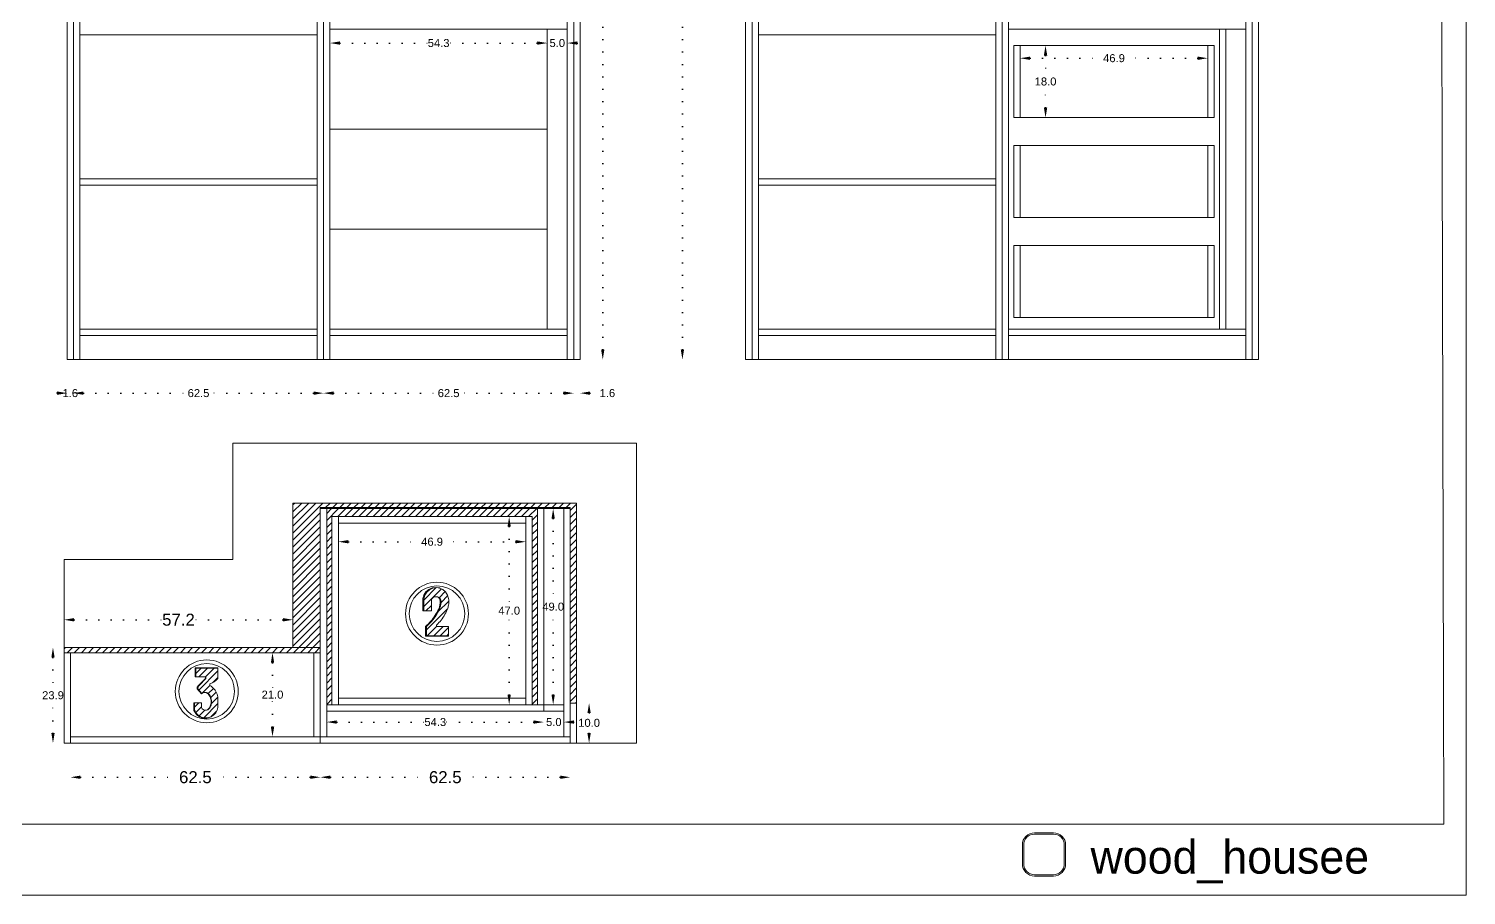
# Model space of a CAD drawing. Header units: centimetres. Extents: x 57 to 5031, y 102 to 2747.
# Drawn here: x 2982.2 to 3341.5, y 283.1 to 499.7 of the extents above; entities that cross this region are included whole.
import ezdxf

# ---------------------------------------------------------------- set-up
doc = ezdxf.new("R2010")
doc.units = ezdxf.units.CM
doc.header["$MEASUREMENT"] = 0
doc.linetypes.add('ACAD_ISO07W100', pattern=[3, 0, -3])
doc.styles.get("Standard").update_dxf_attribs({"font": 'arial.ttf'})
doc.dimstyles.new('Copy of Standard', dxfattribs={"dimtxt": 2, "dimasz": 2.5, "dimexe": 0.18, "dimexo": 0.0625, "dimgap": 0.09, "dimtad": 0, "dimtih": 1, "dimtoh": 1, "dimdec": 1, "dimzin": 0, "dimdsep": 46, "dimtxsty": 'Standard', "dimcen": 0.09, "dimse1": 1, "dimse2": 1, "dimadec": 0, "dimazin": 0, "dimtfac": 1, "dimtdec": 1, "dimtofl": 0, "dimtmove": 0, "dimatfit": 3, "dimfxl": 1, "dimtolj": 1, "dimtzin": 0, "dimarcsym": 0})
doc.dimstyles.get("Standard").update_dxf_attribs({"dimtxt": 3, "dimasz": 2.5, "dimexe": 0.18, "dimexo": 0.0625, "dimgap": 0.09, "dimtad": 0, "dimtih": 1, "dimtoh": 1, "dimdec": 1, "dimzin": 0, "dimdsep": 46, "dimtxsty": 'Standard', "dimcen": 0.09, "dimse1": 1, "dimse2": 1, "dimadec": 0, "dimazin": 0, "dimtfac": 1, "dimtdec": 1, "dimtofl": 0, "dimtmove": 0, "dimatfit": 3, "dimfxl": 1, "dimtolj": 1, "dimtzin": 0, "dimarcsym": 0})

# ---------------------------------------------------------------- blocks, each defined once
blk = doc.blocks.new('*D118')
at = {"color": 0, "linetype": 'ACAD_ISO07W100', "lineweight": -2, "transparency": 16777216}
for p, q in [((3145.58, 653.48), (3145.58, 537.59)), ((3145.58, 419.48), (3145.58, 535.36))]:
    blk.add_line(p, q, dxfattribs=at)
at = {"color": 0, "transparency": 16777216}
for points in [[(3145.17, 653.48), (3146, 653.48), (3145.58, 655.98)], [(3145.17, 419.48), (3146, 419.48), (3145.58, 416.98)]]:
    blk.add_solid(points, dxfattribs=at)
at = {"layer": 'Defpoints', "color": 0, "transparency": 16777216}
for p in [(3120.01, 655.98), (3145.58, 655.98), (3120.01, 416.98)]:
    blk.add_point(p, dxfattribs=at)
at = {"color": 0, "lineweight": 20, "transparency": 16777216, "insert": (3145.58, 536.48), "char_height": 2, "attachment_point": 5}
blk.add_mtext('\\A1;239.0', dxfattribs=at)
blk = doc.blocks.new('*D119')
at = {"color": 0, "linetype": 'ACAD_ISO07W100', "lineweight": -2, "transparency": 16777216}
for p, q in [((2989.31, 408.6), (2986.81, 408.6)), ((2995.91, 408.6), (2998.41, 408.6))]:
    blk.add_line(p, q, dxfattribs=at)
at = {"color": 0, "transparency": 16777216}
for points in [[(2989.31, 409.02), (2989.31, 408.18), (2991.81, 408.6)], [(2995.91, 409.02), (2995.91, 408.18), (2993.41, 408.6)]]:
    blk.add_solid(points, dxfattribs=at)
at = {"layer": 'Defpoints', "color": 0, "transparency": 16777216}
for p in [(2991.81, 416.98), (2993.41, 416.98), (2993.41, 408.6)]:
    blk.add_point(p, dxfattribs=at)
at = {"color": 0, "lineweight": 20, "transparency": 16777216, "insert": (2992.61, 408.6), "char_height": 2, "attachment_point": 5}
blk.add_mtext('\\A1;1.6', dxfattribs=at)
blk = doc.blocks.new('*D120')
at = {"color": 0, "linetype": 'ACAD_ISO07W100', "lineweight": -2, "transparency": 16777216}
for p, q in [((2995.91, 408.6), (3021.96, 408.6)), ((3053.41, 408.6), (3027.36, 408.6))]:
    blk.add_line(p, q, dxfattribs=at)
at = {"color": 0, "transparency": 16777216}
for points in [[(2995.91, 409.02), (2995.91, 408.18), (2993.41, 408.6)], [(3053.41, 409.02), (3053.41, 408.18), (3055.91, 408.6)]]:
    blk.add_solid(points, dxfattribs=at)
at = {"layer": 'Defpoints', "color": 0, "transparency": 16777216}
for p in [(2993.41, 416.98), (3055.91, 416.98), (3055.91, 408.6)]:
    blk.add_point(p, dxfattribs=at)
at = {"color": 0, "lineweight": 20, "transparency": 16777216, "insert": (3024.66, 408.6), "char_height": 2, "attachment_point": 5}
blk.add_mtext('\\A1;62.5', dxfattribs=at)
blk = doc.blocks.new('*D121')
at = {"color": 0, "linetype": 'ACAD_ISO07W100', "lineweight": -2, "transparency": 16777216}
for p, q in [((3058.41, 408.6), (3084.46, 408.6)), ((3115.91, 408.6), (3089.86, 408.6))]:
    blk.add_line(p, q, dxfattribs=at)
at = {"color": 0, "transparency": 16777216}
for points in [[(3058.41, 409.02), (3058.41, 408.18), (3055.91, 408.6)], [(3115.91, 409.02), (3115.91, 408.18), (3118.41, 408.6)]]:
    blk.add_solid(points, dxfattribs=at)
at = {"layer": 'Defpoints', "color": 0, "transparency": 16777216}
for p in [(3055.91, 416.98), (3118.41, 416.98), (3118.41, 408.6)]:
    blk.add_point(p, dxfattribs=at)
at = {"color": 0, "lineweight": 20, "transparency": 16777216, "insert": (3087.16, 408.6), "char_height": 2, "attachment_point": 5}
blk.add_mtext('\\A1;62.5', dxfattribs=at)
blk = doc.blocks.new('*D122')
at = {"color": 0, "linetype": 'ACAD_ISO07W100', "lineweight": -2, "transparency": 16777216}
for p, q in [((3115.91, 408.6), (3113.41, 408.6)), ((3122.51, 408.6), (3125.01, 408.6))]:
    blk.add_line(p, q, dxfattribs=at)
at = {"color": 0, "transparency": 16777216}
for points in [[(3115.91, 409.02), (3115.91, 408.18), (3118.41, 408.6)], [(3122.51, 409.02), (3122.51, 408.18), (3120.01, 408.6)]]:
    blk.add_solid(points, dxfattribs=at)
at = {"layer": 'Defpoints', "color": 0, "transparency": 16777216}
for p in [(3118.41, 416.98), (3120.01, 416.98), (3120.01, 408.6)]:
    blk.add_point(p, dxfattribs=at)
at = {"color": 0, "lineweight": 20, "transparency": 16777216, "insert": (3126.83, 408.6), "char_height": 2, "attachment_point": 5}
blk.add_mtext('\\A1;1.6', dxfattribs=at)
blk = doc.blocks.new('*D123')
at = {"color": 0, "linetype": 'ACAD_ISO07W100', "lineweight": -2, "transparency": 16777216}
for p, q in [((3060.01, 496.1), (3081.98, 496.1)), ((3109.31, 496.1), (3087.35, 496.1))]:
    blk.add_line(p, q, dxfattribs=at)
at = {"color": 0, "transparency": 16777216}
for points in [[(3060.01, 496.52), (3060.01, 495.68), (3057.51, 496.1)], [(3109.31, 496.52), (3109.31, 495.68), (3111.81, 496.1)]]:
    blk.add_solid(points, dxfattribs=at)
at = {"layer": 'Defpoints', "color": 0, "transparency": 16777216}
for p in [(3111.81, 499.58), (3111.81, 496.1), (3057.51, 416.98)]:
    blk.add_point(p, dxfattribs=at)
at = {"color": 0, "lineweight": 20, "transparency": 16777216, "insert": (3084.66, 496.1), "char_height": 2, "attachment_point": 5}
blk.add_mtext('\\A1;54.3', dxfattribs=at)
blk = doc.blocks.new('*D124')
at = {"color": 0, "linetype": 'ACAD_ISO07W100', "lineweight": -2, "transparency": 16777216}
for p, q in [((3109.31, 496.1), (3106.81, 496.1)), ((3119.31, 496.1), (3121.81, 496.1))]:
    blk.add_line(p, q, dxfattribs=at)
at = {"color": 0, "transparency": 16777216}
for points in [[(3109.31, 496.52), (3109.31, 495.68), (3111.81, 496.1)], [(3119.31, 496.52), (3119.31, 495.68), (3116.81, 496.1)]]:
    blk.add_solid(points, dxfattribs=at)
at = {"layer": 'Defpoints', "color": 0, "transparency": 16777216}
for p in [(3111.81, 499.58), (3116.81, 496.1), (3116.81, 416.98)]:
    blk.add_point(p, dxfattribs=at)
at = {"color": 0, "lineweight": 20, "transparency": 16777216, "insert": (3114.31, 496.1), "char_height": 2, "attachment_point": 5}
blk.add_mtext('\\A1;5.0', dxfattribs=at)
blk = doc.blocks.new('*D130')
at = {"color": 0, "linetype": 'ACAD_ISO07W100', "lineweight": -2, "transparency": 16777216}
for p, q in [((3125.68, 647.48), (3125.68, 534.59)), ((3125.68, 419.48), (3125.68, 532.36))]:
    blk.add_line(p, q, dxfattribs=at)
at = {"color": 0, "transparency": 16777216}
for points in [[(3125.26, 647.48), (3126.09, 647.48), (3125.68, 649.98)], [(3125.26, 419.48), (3126.09, 419.48), (3125.68, 416.98)]]:
    blk.add_solid(points, dxfattribs=at)
at = {"layer": 'Defpoints', "color": 0, "transparency": 16777216}
for p in [(3118.41, 649.98), (3118.41, 416.98), (3125.68, 416.98)]:
    blk.add_point(p, dxfattribs=at)
at = {"color": 0, "lineweight": 20, "transparency": 16777216, "insert": (3125.68, 533.48), "char_height": 2, "attachment_point": 5}
blk.add_mtext('\\A1;233.0', dxfattribs=at)
blk = doc.blocks.new('*D146')
at = {"color": 0, "linetype": 'ACAD_ISO07W100', "lineweight": -2, "transparency": 16777216}
for p, q in [((3232.48, 492.31), (3250.7, 492.31)), ((3274.38, 492.31), (3256.16, 492.31))]:
    blk.add_line(p, q, dxfattribs=at)
at = {"color": 0, "transparency": 16777216}
for points in [[(3232.48, 492.72), (3232.48, 491.89), (3229.98, 492.31)], [(3274.38, 492.72), (3274.38, 491.89), (3276.88, 492.31)]]:
    blk.add_solid(points, dxfattribs=at)
at = {"layer": 'Defpoints', "color": 0, "transparency": 16777216}
for p in [(3229.98, 495.48), (3229.98, 492.31), (3276.88, 495.48)]:
    blk.add_point(p, dxfattribs=at)
at = {"color": 0, "lineweight": 20, "transparency": 16777216, "insert": (3253.43, 492.31), "char_height": 2, "attachment_point": 5}
blk.add_mtext('\\A1;46.9', dxfattribs=at)
blk = doc.blocks.new('*D147')
at = {"color": 0, "linetype": 'ACAD_ISO07W100', "lineweight": -2, "transparency": 16777216}
for p, q in [((3236.33, 492.98), (3236.33, 487.59)), ((3236.33, 479.98), (3236.33, 485.37))]:
    blk.add_line(p, q, dxfattribs=at)
at = {"color": 0, "transparency": 16777216}
for points in [[(3235.91, 492.98), (3236.75, 492.98), (3236.33, 495.48)], [(3235.91, 479.98), (3236.75, 479.98), (3236.33, 477.48)]]:
    blk.add_solid(points, dxfattribs=at)
at = {"layer": 'Defpoints', "color": 0, "transparency": 16777216}
for p in [(3229.98, 495.48), (3236.33, 495.48), (3229.98, 477.48)]:
    blk.add_point(p, dxfattribs=at)
at = {"color": 0, "lineweight": 20, "transparency": 16777216, "insert": (3236.33, 486.48), "char_height": 2, "attachment_point": 5}
blk.add_mtext('\\A1;18.0', dxfattribs=at)
blk = doc.blocks.new('*D150')
at = {"color": 0, "linetype": 'ACAD_ISO07W100', "lineweight": -2, "transparency": 16777216}
for p, q in [((3057.6, 312.6), (3082.32, 312.6)), ((3115.05, 312.6), (3090.33, 312.6))]:
    blk.add_line(p, q, dxfattribs=at)
at = {"color": 0, "transparency": 16777216}
for points in [[(3057.6, 313.02), (3057.6, 312.19), (3055.1, 312.6)], [(3115.05, 313.02), (3115.05, 312.19), (3117.55, 312.6)]]:
    blk.add_solid(points, dxfattribs=at)
at = {"layer": 'Defpoints', "color": 0, "transparency": 16777216}
for p in [(3055.1, 321.13), (3117.55, 321.13), (3055.1, 312.6)]:
    blk.add_point(p, dxfattribs=at)
at = {"color": 0, "lineweight": 20, "transparency": 16777216, "insert": (3086.32, 312.6), "char_height": 3, "attachment_point": 5}
blk.add_mtext('\\A1;62.5', dxfattribs=at)
blk = doc.blocks.new('*D151')
at = {"color": 0, "linetype": 'ACAD_ISO07W100', "lineweight": -2, "transparency": 16777216}
for p, q in [((2995.15, 312.6), (3019.87, 312.6)), ((3052.6, 312.6), (3027.88, 312.6))]:
    blk.add_line(p, q, dxfattribs=at)
at = {"color": 0, "transparency": 16777216}
for points in [[(2995.15, 313.02), (2995.15, 312.19), (2992.65, 312.6)], [(3052.6, 313.02), (3052.6, 312.19), (3055.1, 312.6)]]:
    blk.add_solid(points, dxfattribs=at)
at = {"layer": 'Defpoints', "color": 0, "transparency": 16777216}
for p in [(2992.65, 321.13), (3055.1, 321.13), (2992.65, 312.6)]:
    blk.add_point(p, dxfattribs=at)
at = {"color": 0, "lineweight": 20, "transparency": 16777216, "insert": (3023.87, 312.6), "char_height": 3, "attachment_point": 5}
blk.add_mtext('\\A1;62.5', dxfattribs=at)
blk = doc.blocks.new('*D152')
at = {"color": 0, "linetype": 'ACAD_ISO07W100', "lineweight": -2, "transparency": 16777216}
for p, q in [((2993.55, 351.96), (3015.68, 351.96)), ((3045.75, 351.96), (3023.62, 351.96))]:
    blk.add_line(p, q, dxfattribs=at)
at = {"color": 0, "transparency": 16777216}
for points in [[(2993.55, 352.38), (2993.55, 351.54), (2991.05, 351.96)], [(3045.75, 352.38), (3045.75, 351.54), (3048.25, 351.96)]]:
    blk.add_solid(points, dxfattribs=at)
at = {"layer": 'Defpoints', "color": 0, "transparency": 16777216}
for p in [(2991.05, 351.96), (2991.05, 345.03), (3048.25, 345.03)]:
    blk.add_point(p, dxfattribs=at)
at = {"color": 0, "lineweight": 20, "transparency": 16777216, "insert": (3019.65, 351.96), "char_height": 3, "attachment_point": 5}
blk.add_mtext('\\A1;57.2', dxfattribs=at)
blk = doc.blocks.new('*D153')
at = {"color": 0, "linetype": 'ACAD_ISO07W100', "lineweight": -2, "transparency": 16777216}
for p, q in [((2988.29, 342.53), (2988.29, 334.19)), ((2988.29, 323.63), (2988.29, 331.96))]:
    blk.add_line(p, q, dxfattribs=at)
at = {"color": 0, "transparency": 16777216}
for points in [[(2987.88, 342.53), (2988.71, 342.53), (2988.29, 345.03)], [(2987.88, 323.63), (2988.71, 323.63), (2988.29, 321.13)]]:
    blk.add_solid(points, dxfattribs=at)
at = {"layer": 'Defpoints', "color": 0, "transparency": 16777216}
for p in [(2988.29, 345.03), (2991.05, 345.03), (2991.05, 321.13)]:
    blk.add_point(p, dxfattribs=at)
at = {"color": 0, "lineweight": 20, "transparency": 16777216, "insert": (2988.29, 333.08), "char_height": 2, "attachment_point": 5}
blk.add_mtext('\\A1;23.9', dxfattribs=at)
blk = doc.blocks.new('*D154')
at = {"color": 0, "linetype": 'ACAD_ISO07W100', "lineweight": -2, "transparency": 16777216}
for p, q in [((3122.26, 328.63), (3122.26, 327.3)), ((3122.26, 323.63), (3122.26, 325.08))]:
    blk.add_line(p, q, dxfattribs=at)
at = {"color": 0, "transparency": 16777216}
for points in [[(3121.84, 328.63), (3122.68, 328.63), (3122.26, 331.13)], [(3121.84, 323.63), (3122.68, 323.63), (3122.26, 321.13)]]:
    blk.add_solid(points, dxfattribs=at)
at = {"layer": 'Defpoints', "color": 0, "transparency": 16777216}
for p in [(3119.15, 331.13), (3122.26, 321.13), (3134.15, 321.13)]:
    blk.add_point(p, dxfattribs=at)
at = {"color": 0, "lineweight": 20, "transparency": 16777216, "insert": (3122.26, 326.19), "char_height": 2, "attachment_point": 5}
blk.add_mtext('\\A1;10.0', dxfattribs=at)
blk = doc.blocks.new('*D149')
at = {"color": 0, "linetype": 'ACAD_ISO07W100', "lineweight": -2, "transparency": 16777216}
for p, q in [((3043.15, 341.23), (3043.15, 334.34)), ((3043.15, 325.23), (3043.15, 332.11))]:
    blk.add_line(p, q, dxfattribs=at)
at = {"color": 0, "transparency": 16777216}
for points in [[(3042.74, 341.23), (3043.57, 341.23), (3043.15, 343.73)], [(3042.74, 325.23), (3043.57, 325.23), (3043.15, 322.73)]]:
    blk.add_solid(points, dxfattribs=at)
at = {"layer": 'Defpoints', "color": 0, "transparency": 16777216}
for p in [(3055.1, 343.73), (3043.15, 322.73), (3055.1, 322.73)]:
    blk.add_point(p, dxfattribs=at)
at = {"color": 0, "lineweight": 20, "transparency": 16777216, "insert": (3043.15, 333.23), "char_height": 2, "attachment_point": 5}
blk.add_mtext('\\A1;21.0', dxfattribs=at)
blk = doc.blocks.new('*D162')
at = {"color": 0, "linetype": 'ACAD_ISO07W100', "lineweight": -2, "transparency": 16777216}
for p, q in [((3102.29, 375.23), (3102.29, 355.34)), ((3102.29, 333.23), (3102.29, 353.11))]:
    blk.add_line(p, q, dxfattribs=at)
at = {"color": 0, "transparency": 16777216}
for points in [[(3101.87, 375.23), (3102.71, 375.23), (3102.29, 377.73)], [(3101.87, 333.23), (3102.71, 333.23), (3102.29, 330.73)]]:
    blk.add_solid(points, dxfattribs=at)
at = {"layer": 'Defpoints', "color": 0, "transparency": 16777216}
for p in [(3102.29, 377.73), (3106.45, 377.73), (3106.45, 330.73)]:
    blk.add_point(p, dxfattribs=at)
at = {"color": 0, "lineweight": 20, "transparency": 16777216, "insert": (3102.29, 354.23), "char_height": 2, "attachment_point": 5}
blk.add_mtext('\\A1;47.0', dxfattribs=at)
blk = doc.blocks.new('*D163')
at = {"color": 0, "linetype": 'ACAD_ISO07W100', "lineweight": -2, "transparency": 16777216}
for p, q in [((3062.1, 371.46), (3080.29, 371.46)), ((3103.95, 371.46), (3085.75, 371.46))]:
    blk.add_line(p, q, dxfattribs=at)
at = {"color": 0, "transparency": 16777216}
for points in [[(3062.1, 371.88), (3062.1, 371.05), (3059.6, 371.46)], [(3103.95, 371.88), (3103.95, 371.05), (3106.45, 371.46)]]:
    blk.add_solid(points, dxfattribs=at)
at = {"layer": 'Defpoints', "color": 0, "transparency": 16777216}
for p in [(3059.6, 375.73), (3106.45, 375.73), (3106.45, 371.46)]:
    blk.add_point(p, dxfattribs=at)
at = {"color": 0, "lineweight": 20, "transparency": 16777216, "insert": (3083.02, 371.46), "char_height": 2, "attachment_point": 5}
blk.add_mtext('\\A1;46.9', dxfattribs=at)
blk = doc.blocks.new('*D164')
at = {"color": 0, "linetype": 'ACAD_ISO07W100', "lineweight": -2, "transparency": 16777216}
for p, q in [((3113.29, 377.23), (3113.29, 356.34)), ((3113.29, 333.23), (3113.29, 354.11))]:
    blk.add_line(p, q, dxfattribs=at)
at = {"color": 0, "transparency": 16777216}
for points in [[(3112.87, 377.23), (3113.7, 377.23), (3113.29, 379.73)], [(3112.87, 333.23), (3113.7, 333.23), (3113.29, 330.73)]]:
    blk.add_solid(points, dxfattribs=at)
at = {"layer": 'Defpoints', "color": 0, "transparency": 16777216}
for p in [(3110.95, 379.73), (3113.29, 379.73), (3110.95, 330.73)]:
    blk.add_point(p, dxfattribs=at)
at = {"color": 0, "lineweight": 20, "transparency": 16777216, "insert": (3113.29, 355.23), "char_height": 2, "attachment_point": 5}
blk.add_mtext('\\A1;49.0', dxfattribs=at)
blk = doc.blocks.new('*D261')
at = {"color": 0, "linetype": 'ACAD_ISO07W100', "lineweight": -2, "transparency": 16777216}
for p, q in [((3059.2, 326.39), (3081.13, 326.39)), ((3108.45, 326.39), (3086.51, 326.39))]:
    blk.add_line(p, q, dxfattribs=at)
at = {"color": 0, "transparency": 16777216}
for points in [[(3059.2, 326.81), (3059.2, 325.98), (3056.7, 326.39)], [(3108.45, 326.81), (3108.45, 325.98), (3110.95, 326.39)]]:
    blk.add_solid(points, dxfattribs=at)
at = {"layer": 'Defpoints', "color": 0, "transparency": 16777216}
for p in [(3056.7, 329.13), (3110.95, 329.13), (3056.7, 326.39)]:
    blk.add_point(p, dxfattribs=at)
at = {"color": 0, "lineweight": 20, "transparency": 16777216, "insert": (3083.82, 326.39), "char_height": 2, "attachment_point": 5}
blk.add_mtext('\\A1;54.3', dxfattribs=at)
blk = doc.blocks.new('*D262')
at = {"color": 0, "linetype": 'ACAD_ISO07W100', "lineweight": -2, "transparency": 16777216}
for p, q in [((3108.45, 326.39), (3105.95, 326.39)), ((3118.45, 326.39), (3120.95, 326.39))]:
    blk.add_line(p, q, dxfattribs=at)
at = {"color": 0, "transparency": 16777216}
for points in [[(3108.45, 326.81), (3108.45, 325.98), (3110.95, 326.39)], [(3118.45, 326.81), (3118.45, 325.98), (3115.95, 326.39)]]:
    blk.add_solid(points, dxfattribs=at)
at = {"layer": 'Defpoints', "color": 0, "transparency": 16777216}
for p in [(3110.95, 329.13), (3115.95, 329.13), (3115.95, 326.39)]:
    blk.add_point(p, dxfattribs=at)
at = {"color": 0, "lineweight": 20, "transparency": 16777216, "insert": (3113.45, 326.39), "char_height": 2, "attachment_point": 5}
blk.add_mtext('\\A1;5.0', dxfattribs=at)

msp = doc.modelspace()

# ---------------------------------------------------------------- hatches: boundary and pattern name
at = {"lineweight": 20}
h = msp.add_hatch(dxfattribs=at)
h.set_pattern_fill('ANSI31', color=256, scale=10)
h.paths.add_polyline_path([(3055.1, 380.03), (3117.55, 380.03), (3117.55, 331.13), (3119.15, 331.13), (3119.15, 381.13), (3048.25, 381.13), (3048.25, 345.03), (3055.1, 345.03)])
h = msp.add_hatch(dxfattribs=at)
h.set_pattern_fill('ANSI31', color=256, scale=10)
h.paths.add_polyline_path([(3109.35, 379.73), (3056.7, 379.73), (3056.7, 330.73), (3058, 330.73), (3058, 377.73), (3108.05, 377.73), (3108.05, 330.73), (3109.35, 330.73)])
h = msp.add_hatch(dxfattribs=at)
h.set_pattern_fill('ANSI31', color=256, scale=9.218651)
h.set_pattern_definition([(45, (2355.2155, 899.0008), (-0.8148213, 0.8148213), [])])
h.paths.add_polyline_path([(3087.17, 350.28), (3084.13, 350.28), (3084.13, 350.63), (3084.45, 350.93), (3084.74, 351.24), (3085.03, 351.56), (3085.3, 351.89), (3085.56, 352.23), (3085.8, 352.59), (3086.03, 352.95), (3086.24, 353.32), (3086.44, 353.7), (3086.62, 354.09), (3086.79, 354.48), (3086.84, 354.64), (3086.94, 354.89), (3087.02, 355.14), (3087.08, 355.39), (3087.14, 355.65), (3087.18, 355.92), (3087.21, 356.18), (3087.22, 356.44), (3087.22, 356.71), (3087.2, 356.97), (3087.17, 357.24), (3086.92, 358.13), (3086.42, 358.92), (3085.72, 359.53), (3084.96, 359.88), (3084.16, 360), (3083.25, 359.87), (3082.41, 359.48), (3081.71, 358.87), (3081.22, 358.09), (3080.96, 357.21), (3080.97, 356.28), (3080.97, 354.16), (3082.87, 354.16), (3082.87, 356.95), (3083.05, 357.29), (3083.3, 357.53), (3083.61, 357.68), (3083.95, 357.73), (3084.16, 357.7), (3084.29, 357.68), (3084.29, 357.68), (3084.5, 357.65), (3084.8, 357.49), (3085.04, 357.26), (3085.2, 356.96), (3085.26, 356.62), (3085.27, 356.41), (3085.26, 356.19), (3085.23, 355.98), (3085.2, 355.76), (3085.16, 355.55), (3085.11, 355.34), (3085.05, 355.13), (3084.98, 354.93), (3084.9, 354.73), (3084.81, 354.54), (3084.7, 354.31), (3084.5, 353.9), (3084.28, 353.5), (3084.04, 353.1), (3083.79, 352.72), (3083.52, 352.34), (3083.24, 351.97), (3082.94, 351.62), (3082.64, 351.27), (3082.32, 350.94), (3081.99, 350.62), (3081.64, 350.31), (3081.64, 347.96), (3087.17, 347.96)])
h = msp.add_hatch(dxfattribs=at)
h.set_pattern_fill('ANSI31', color=256, scale=10)
h.paths.add_polyline_path([(3055.1, 345.03), (2991.05, 345.03), (2991.05, 343.73), (3055.1, 343.73)])
h = msp.add_hatch(dxfattribs=at)
h.set_pattern_fill('ANSI31', color=256, scale=9.218651)
h.set_pattern_definition([(45, (2314.9718, 879.4695), (-0.8148213, 0.8148213), [])])
h.paths.add_polyline_path([(3029.52, 339.85), (3023.96, 339.85), (3023.96, 337.69), (3026.39, 337.69), (3026.52, 337.66), (3026.52, 337.29), (3024.8, 335.56), (3024.7, 335.43), (3024.65, 335.37), (3024.61, 335.3), (3024.57, 335.22), (3024.54, 335.15), (3024.51, 335.07), (3024.49, 334.99), (3024.48, 334.91), (3024.46, 334.75), (3024.46, 334.67), (3025.47, 333.49), (3025.5, 333.52), (3025.63, 333.61), (3025.77, 333.69), (3025.91, 333.74), (3026.07, 333.77), (3026.22, 333.78), (3026.36, 333.78), (3026.51, 333.77), (3026.66, 333.74), (3026.81, 333.69), (3026.94, 333.62), (3027.07, 333.52), (3027.18, 333.42), (3027.37, 333.19), (3027.53, 332.94), (3027.66, 332.67), (3027.77, 332.4), (3027.85, 332.11), (3027.9, 331.82), (3027.91, 331.52), (3027.9, 331.22), (3027.85, 330.93), (3027.78, 330.64), (3027.67, 330.36), (3027.54, 330.1), (3027.44, 329.9), (3027.31, 329.73), (3027.15, 329.58), (3026.96, 329.48), (3026.83, 329.43), (3026.62, 329.37), (3026.4, 329.34), (3026.18, 329.37), (3025.97, 329.43), (3025.78, 329.54), (3025.61, 329.69), (3025.47, 329.86), (3025.38, 330.06), (3025.38, 331.17), (3023.69, 331.17), (3023.69, 329.37), (3023.81, 329.08), (3023.96, 328.82), (3024.14, 328.57), (3024.34, 328.34), (3024.56, 328.13), (3024.8, 327.94), (3025.06, 327.78), (3025.34, 327.65), (3025.63, 327.55), (3025.92, 327.48), (3026.22, 327.44), (3026.53, 327.42), (3026.9, 327.46), (3027.26, 327.53), (3027.61, 327.64), (3027.87, 327.76), (3028.15, 327.93), (3028.44, 328.15), (3028.71, 328.41), (3028.95, 328.7), (3029.15, 329.01), (3029.31, 329.35), (3029.44, 329.7), (3029.52, 330.06), (3029.52, 331.94), (3029.51, 332.31), (3029.46, 332.67), (3029.39, 333.02), (3029.28, 333.37), (3029.14, 333.7), (3028.98, 334.03), (3028.79, 334.34), (3028.57, 334.63), (3028.33, 334.9), (3028.06, 335.15), (3027.78, 335.37), (3027.48, 335.57), (3027.48, 335.94), (3027.67, 336.01), (3027.87, 336.09), (3028.06, 336.17), (3028.25, 336.26), (3028.43, 336.37), (3028.6, 336.48), (3028.77, 336.6), (3028.94, 336.73), (3029.1, 336.87), (3029.25, 337.01), (3029.39, 337.17), (3029.52, 337.32)])

# ---------------------------------------------------------------- linework, layer by layer
for p, q in [((2991.81, 655.98), (2991.81, 416.98)), ((2993.41, 655.98), (2993.41, 416.98)), ((3118.41, 655.98), (3118.41, 416.98)), ((3120.01, 655.98), (3120.01, 416.98)), ((3161.38, 655.98), (3161.38, 416.98)), ((3162.98, 655.98), (3162.98, 416.98)), ((3287.98, 655.98), (3287.98, 416.98)), ((3289.58, 655.98), (3289.58, 416.98)), ((2995.01, 649.98), (2995.01, 416.98)), ((3054.31, 649.98), (3054.31, 416.98)), ((3055.91, 649.98), (3055.91, 416.98)), ((3057.51, 649.98), (3057.51, 416.98)), ((3116.81, 649.98), (3116.81, 416.98)), ((3164.58, 649.98), (3164.58, 416.98)), ((3223.88, 649.98), (3223.88, 416.98)), ((3225.48, 649.98), (3225.48, 416.98)), ((3227.08, 649.98), (3227.08, 416.98)), ((3286.38, 649.98), (3286.38, 416.98)), ((3057.51, 499.58), (3116.81, 499.58)), ((3111.81, 499.58), (3111.81, 424.58)), ((3227.08, 499.58), (3286.38, 499.58)), ((3279.78, 499.58), (3279.78, 424.58)), ((3281.38, 499.58), (3281.38, 424.58)), ((2995.01, 498.18), (3054.31, 498.18)), ((3164.58, 498.18), (3223.88, 498.18)), ((3228.38, 495.48), (3278.48, 495.48)), ((3228.38, 495.48), (3228.38, 477.48)), ((3229.98, 495.48), (3229.98, 477.48)), ((3276.88, 495.48), (3276.88, 477.48)), ((3278.48, 495.48), (3278.48, 477.48)), ((3057.51, 474.58), (3111.81, 474.58)), ((3228.38, 477.48), (3278.48, 477.48)), ((3228.38, 470.48), (3278.48, 470.48)), ((3228.38, 470.48), (3228.38, 452.48)), ((3229.98, 470.48), (3229.98, 452.48)), ((3276.88, 470.48), (3276.88, 452.48)), ((3278.48, 470.48), (3278.48, 452.48)), ((2995.01, 462.18), (3054.31, 462.18)), ((2995.01, 460.58), (3054.31, 460.58)), ((3164.58, 462.18), (3223.88, 462.18)), ((3164.58, 460.58), (3223.88, 460.58)), ((3057.51, 449.58), (3111.81, 449.58)), ((3228.38, 452.48), (3278.48, 452.48)), ((3228.38, 445.48), (3278.48, 445.48)), ((3228.38, 445.48), (3228.38, 427.48)), ((3229.98, 445.48), (3229.98, 427.48)), ((3276.88, 445.48), (3276.88, 427.48)), ((3278.48, 445.48), (3278.48, 427.48)), ((2995.01, 424.58), (3054.31, 424.58)), ((3057.51, 424.58), (3116.81, 424.58)), ((3164.58, 424.58), (3223.88, 424.58)), ((3227.08, 424.58), (3286.38, 424.58)), ((3228.38, 427.48), (3278.48, 427.48)), ((2995.01, 422.98), (3054.31, 422.98)), ((3057.51, 422.98), (3116.81, 422.98)), ((3164.58, 422.98), (3223.88, 422.98)), ((3227.08, 422.98), (3286.38, 422.98)), ((2991.81, 416.98), (3120.01, 416.98)), ((3161.38, 416.98), (3289.58, 416.98)), ((3033.25, 367.03), (3033.25, 396.13)), ((3033.25, 396.13), (3134.15, 396.13)), ((3134.15, 396.13), (3134.15, 321.13)), ((3048.25, 345.03), (3048.25, 381.13)), ((3048.25, 381.13), (3119.15, 381.13)), ((3119.15, 331.13), (3119.15, 381.13)), ((3055.1, 345.03), (3055.1, 380.03)), ((3055.1, 380.03), (3117.55, 380.03)), ((3055.1, 379.73), (3117.55, 379.73)), ((3056.7, 379.73), (3056.7, 322.73)), ((3058, 377.73), (3108.05, 377.73)), ((3058, 377.73), (3058, 330.73)), ((3059.6, 377.73), (3059.6, 330.73)), ((3106.45, 377.73), (3106.45, 330.73)), ((3108.05, 377.73), (3108.05, 330.73)), ((3109.35, 379.73), (3109.35, 330.73)), ((3110.95, 379.73), (3110.95, 329.13)), ((3115.95, 379.73), (3115.95, 322.73)), ((3117.55, 380.03), (3117.55, 321.13)), ((3059.6, 376.13), (3106.45, 376.13)), ((2991.05, 367.03), (3033.25, 367.03)), ((2991.05, 367.03), (2991.05, 345.03)), ((2991.05, 352.03), (2991.05, 321.13)), ((2991.05, 345.03), (3055.1, 345.03)), ((3055.1, 345.03), (3055.1, 321.13)), ((2991.05, 343.73), (3055.1, 343.73)), ((2992.65, 343.73), (2992.65, 321.13)), ((3053.5, 343.73), (3053.5, 322.73)), ((3023.81, 339.91), (3023.81, 337.69)), ((3023.81, 337.69), (3023.96, 337.69)), ((3023.96, 339.85), (3023.96, 337.69)), ((3023.96, 337.69), (3026.39, 337.69)), ((3026.39, 337.69), (3026.52, 337.66)), ((3026.52, 337.66), (3026.52, 337.29)), ((3056.7, 330.73), (3115.95, 330.73)), ((3059.6, 332.33), (3106.45, 332.33)), ((3117.55, 331.13), (3119.15, 331.13)), ((3119.15, 331.13), (3119.15, 321.13)), ((3026.83, 329.43), (3026.62, 329.37)), ((3056.7, 329.13), (3115.95, 329.13)), ((2991.05, 321.13), (3134.15, 321.13)), ((2992.65, 322.73), (3117.55, 322.73))]:
    msp.add_line(p, q, dxfattribs=at)
for points in [[(2763.43, 283.11), (3341.46, 283.11), (3341.46, 691.82), (2763.43, 691.82)], [(2768.85, 300.91), (3335.88, 300.91), (3334.97, 669.55), (2767.93, 669.55)], [(3023.96, 339.85), (3029.52, 339.85), (3029.52, 339.91), (3023.81, 339.91)], [(3026.51, 333.77), (3026.36, 333.78), (3026.22, 333.78), (3026.38, 333.77), (3026.53, 333.74), (3026.68, 333.69), (3026.81, 333.61), (3026.94, 333.52), (3027.05, 333.41), (3027.24, 333.18), (3027.41, 332.93), (3027.54, 332.66), (3027.65, 332.38), (3027.73, 332.09), (3027.78, 331.8), (3027.79, 331.5), (3027.78, 331.2), (3027.73, 330.9), (3027.66, 330.61), (3027.55, 330.33), (3027.42, 330.06), (3027.32, 329.86), (3027.19, 329.69), (3027.02, 329.54), (3026.83, 329.43), (3026.96, 329.48), (3027.15, 329.58), (3027.31, 329.73), (3027.44, 329.9), (3027.54, 330.1), (3027.67, 330.36), (3027.78, 330.64), (3027.85, 330.93), (3027.9, 331.22), (3027.91, 331.52), (3027.9, 331.82), (3027.85, 332.11), (3027.77, 332.4), (3027.66, 332.67), (3027.53, 332.94), (3027.37, 333.19), (3027.18, 333.42), (3027.07, 333.52), (3026.94, 333.62), (3026.81, 333.69), (3026.66, 333.74)]]:
    msp.add_lwpolyline(points, close=True, dxfattribs=at)
for points in [[(3080.73, 354.16), (3080.73, 356.3), (3080.72, 357.24), (3080.98, 358.13), (3081.48, 358.92), (3082.18, 359.53), (3083.02, 359.92), (3083.95, 360.06), (3084.87, 359.92), (3084.96, 359.88), (3085.72, 359.53), (3086.42, 358.92), (3086.92, 358.13), (3087.17, 357.24), (3087.2, 356.97), (3087.22, 356.71), (3087.22, 356.44), (3087.21, 356.18), (3087.18, 355.92), (3087.14, 355.65), (3087.08, 355.39), (3087.02, 355.14), (3086.94, 354.89), (3086.84, 354.64), (3086.79, 354.48), (3086.62, 354.09), (3086.44, 353.7), (3086.24, 353.32), (3086.03, 352.95), (3085.8, 352.59), (3085.56, 352.23), (3085.3, 351.89), (3085.03, 351.56), (3084.74, 351.24), (3084.45, 350.93), (3084.13, 350.63), (3084.13, 350.28), (3087.17, 350.28), (3087.17, 347.96), (3087.17, 347.9), (3081.41, 347.9)], [(3080.97, 354.16), (3080.97, 356.28), (3080.96, 357.21), (3081.22, 358.09), (3081.71, 358.87), (3082.41, 359.48), (3083.25, 359.87), (3084.16, 360), (3084.96, 359.88)], [(3080.73, 354.16), (3080.97, 354.16), (3082.87, 354.16), (3082.87, 356.89), (3082.89, 356.98), (3083.05, 357.29), (3083.3, 357.53), (3083.61, 357.68), (3083.95, 357.73), (3084.16, 357.7), (3084.29, 357.68), (3084.29, 357.68)], [(3084.84, 357.29), (3085, 356.98), (3085.06, 356.65), (3085.06, 356.43), (3085.05, 356.21), (3085.03, 355.99), (3085, 355.78), (3084.96, 355.56), (3084.91, 355.35), (3084.85, 355.14), (3084.77, 354.94), (3084.69, 354.74), (3084.6, 354.54), (3084.5, 354.31), (3084.29, 353.9), (3084.06, 353.49), (3083.82, 353.09), (3083.57, 352.7), (3083.3, 352.32), (3083.02, 351.95), (3082.72, 351.59), (3082.41, 351.25), (3082.09, 350.91), (3081.75, 350.59), (3081.41, 350.28), (3081.41, 347.9), (3081.64, 347.96), (3087.17, 347.96)], [(3084.84, 357.29), (3084.59, 357.53), (3084.29, 357.68), (3084.5, 357.65), (3084.8, 357.49), (3085.04, 357.26), (3085.2, 356.96), (3085.26, 356.62), (3085.27, 356.41), (3085.26, 356.19), (3085.23, 355.98), (3085.2, 355.76), (3085.16, 355.55), (3085.11, 355.34), (3085.05, 355.13), (3084.98, 354.93), (3084.9, 354.73), (3084.81, 354.54), (3084.7, 354.31), (3084.5, 353.9), (3084.28, 353.5), (3084.04, 353.1), (3083.79, 352.72), (3083.52, 352.34), (3083.24, 351.97), (3082.94, 351.62), (3082.64, 351.27), (3082.32, 350.94), (3081.99, 350.62), (3081.64, 350.31)], [(3081.41, 350.28), (3081.64, 350.31), (3081.64, 347.96)], [(3026.39, 337.69), (3026.39, 337.32), (3026.52, 337.29), (3024.8, 335.56), (3024.7, 335.43), (3024.65, 335.37), (3024.61, 335.3), (3024.57, 335.22), (3024.54, 335.15), (3024.51, 335.07), (3024.49, 334.99), (3024.48, 334.91), (3024.46, 334.75), (3024.46, 334.67), (3025.47, 333.49)], [(3028.44, 328.15), (3028.71, 328.41), (3028.95, 328.7), (3029.15, 329.01), (3029.31, 329.35), (3029.44, 329.7), (3029.52, 330.06), (3029.52, 331.94), (3029.51, 332.31), (3029.46, 332.67), (3029.39, 333.02), (3029.28, 333.37), (3029.14, 333.7), (3028.98, 334.03), (3028.79, 334.34), (3028.57, 334.63), (3028.33, 334.9), (3028.06, 335.15), (3027.78, 335.37), (3027.48, 335.57), (3027.48, 335.94), (3027.67, 336.01), (3027.87, 336.09), (3028.06, 336.17), (3028.25, 336.26), (3028.43, 336.37), (3028.6, 336.48), (3028.77, 336.6), (3028.94, 336.73), (3029.1, 336.87), (3029.25, 337.01), (3029.39, 337.17), (3029.52, 337.32), (3029.52, 339.85)], [(3026.39, 337.32), (3024.66, 335.57), (3024.55, 335.45), (3024.5, 335.38), (3024.46, 335.31), (3024.42, 335.24), (3024.39, 335.16), (3024.36, 335.08), (3024.34, 335), (3024.32, 334.92), (3024.31, 334.76), (3024.31, 334.67), (3025.39, 333.41), (3025.47, 333.49), (3025.5, 333.52), (3025.63, 333.61), (3025.77, 333.69), (3025.91, 333.74), (3026.07, 333.77), (3026.22, 333.78)], [(3026.62, 329.37), (3026.4, 329.34), (3026.18, 329.37), (3025.97, 329.43), (3025.78, 329.54), (3025.61, 329.69), (3025.47, 329.86), (3025.38, 330.06), (3025.38, 331.17), (3023.69, 331.17), (3023.53, 331.17), (3023.53, 329.32), (3023.66, 329.04), (3023.81, 328.77), (3023.98, 328.52), (3024.18, 328.28), (3024.41, 328.07), (3024.65, 327.88), (3024.92, 327.72), (3025.19, 327.59), (3025.49, 327.49), (3025.78, 327.41), (3026.09, 327.37), (3026.4, 327.36), (3026.77, 327.39), (3027.13, 327.47), (3027.49, 327.58), (3027.83, 327.73), (3027.87, 327.76), (3028.15, 327.93), (3028.44, 328.15)], [(3023.69, 331.17), (3023.69, 329.37), (3023.81, 329.08), (3023.96, 328.82), (3024.14, 328.57), (3024.34, 328.34), (3024.56, 328.13), (3024.8, 327.94), (3025.06, 327.78), (3025.34, 327.65), (3025.63, 327.55), (3025.92, 327.48), (3026.22, 327.44), (3026.53, 327.42), (3026.9, 327.46), (3027.26, 327.53), (3027.61, 327.64), (3027.87, 327.76)]]:
    msp.add_lwpolyline(points, dxfattribs=at)
for points in [[(3233.57, 287.91), (3238.3, 287.91, 0.414214), (3241.34, 290.95), (3241.34, 295.68, 0.414214), (3238.3, 298.72), (3233.57, 298.72, 0.414214), (3230.53, 295.68), (3230.53, 290.95, 0.414214)], [(3233.57, 288.25), (3238.3, 288.25, 0.414214), (3241, 290.95), (3241, 295.68, 0.414214), (3238.3, 298.38), (3233.57, 298.38, 0.414214), (3230.87, 295.68), (3230.87, 290.95, 0.414214)]]:
    msp.add_lwpolyline(points, format="xyb", close=True, dxfattribs=at)
for centre, radius in [((3084.25, 353.48), 7.86), ((3084.25, 353.48), 6.94), ((3026.72, 334.07), 7.86), ((3026.72, 334.07), 6.94)]:
    msp.add_circle(centre, radius, dxfattribs=at)

# ---------------------------------------------------------------- texts
at = {"lineweight": 20, "insert": (3247.57, 296.87), "char_height": 8.3594, "attachment_point": 1}
msp.add_mtext_dynamic_manual_height_columns('{\\fPlantagenet Cherokee|b0|i0|c0|p18;wood_housee}', width=1.6374, gutter_width=41.29, heights=[0.258], dxfattribs=at)

# ---------------------------------------------------------------- dimensions: what is measured, and where the dimension line sits
at = {"lineweight": 20}
for base, p1, p2, picture, middle in [((3145.58, 655.98), (3120.01, 416.98), (3120.01, 655.98), '*D118', (3145.58, 536.48)), ((3122.26, 321.13), (3119.15, 331.13), (3134.15, 321.13), '*D154', (3122.26, 326.19))]:
    dim = msp.add_linear_dim(base=base, p1=p1, p2=p2, angle=270, dimstyle='Copy of Standard', dxfattribs=at)
    dim.commit()
    dim.dimension.update_dxf_attribs({"geometry": picture, "text_midpoint": middle, "dimtype": 160})
for base, p1, p2, angle, picture, middle in [((3125.68, 416.98), (3118.41, 649.98), (3118.41, 416.98), 90, '*D130', (3125.68, 533.48)), ((3236.33, 495.48), (3229.98, 477.48), (3229.98, 495.48), 270, '*D147', (3236.33, 486.48)), ((3102.29, 377.73), (3106.45, 330.73), (3106.45, 377.73), 270, '*D162', (3102.29, 354.23)), ((3113.29, 379.73), (3110.95, 330.73), (3110.95, 379.73), 90, '*D164', (3113.29, 355.23)), ((2988.29, 345.03), (2991.05, 321.13), (2991.05, 345.03), 270, '*D153', (2988.29, 333.08)), ((3043.15, 322.73), (3055.1, 343.73), (3055.1, 322.73), 90, '*D149', (3043.15, 333.23))]:
    dim = msp.add_linear_dim(base=base, p1=p1, p2=p2, angle=angle, dimstyle='Copy of Standard', dxfattribs=at)
    dim.commit()
    dim.dimension.update_dxf_attribs({"geometry": picture, "text_midpoint": middle})
for base, p1, p2, dimstyle, picture, middle in [((3111.81, 496.1), (3057.51, 416.98), (3111.81, 499.58), 'Copy of Standard', '*D123', (3084.66, 496.1)), ((3116.81, 496.1), (3111.81, 499.58), (3116.81, 416.98), 'Copy of Standard', '*D124', (3114.31, 496.1)), ((3229.98, 492.31), (3276.88, 495.48), (3229.98, 495.48), 'Copy of Standard', '*D146', (3253.43, 492.31)), ((3055.91, 408.6), (2993.41, 416.98), (3055.91, 416.98), 'Copy of Standard', '*D120', (3024.66, 408.6)), ((3118.41, 408.6), (3055.91, 416.98), (3118.41, 416.98), 'Copy of Standard', '*D121', (3087.16, 408.6)), ((3120.01, 408.6), (3118.41, 416.98), (3120.01, 416.98), 'Copy of Standard', '*D122', (3126.83, 408.6)), ((3106.44671369, 371.46484831), (3059.59671369, 375.72570858), (3106.44671369, 375.72570858), 'Copy of Standard', '*D163', (3083.02171369, 371.46484831)), ((2991.05, 351.96), (3048.25, 345.03), (2991.05, 345.03), 'Standard', '*D152', (3019.65, 351.96)), ((3115.95, 326.39), (3110.95, 329.13), (3115.95, 329.13), 'Copy of Standard', '*D262', (3113.45, 326.39)), ((2992.64671369, 312.60498427), (3055.09671369, 321.12570858), (2992.64671369, 321.12570858), 'Standard', '*D151', (3023.87171369, 312.60498427)), ((3055.09671369, 312.60498427), (3117.54671369, 321.12570858), (3055.09671369, 321.12570858), 'Standard', '*D150', (3086.32171369, 312.60498427))]:
    dim = msp.add_linear_dim(base=base, p1=p1, p2=p2, dimstyle=dimstyle, dxfattribs=at)
    dim.commit()
    dim.dimension.update_dxf_attribs({"geometry": picture, "text_midpoint": middle})
for base, p1, p2, picture, middle in [((2993.41, 408.6), (2991.81, 416.98), (2993.41, 416.98), '*D119', (2992.61, 408.6)), ((3056.69671369, 326.39213916), (3110.94671369, 329.12570858), (3056.69671369, 329.12570858), '*D261', (3083.82171369, 326.39213916))]:
    dim = msp.add_linear_dim(base=base, p1=p1, p2=p2, dimstyle='Copy of Standard', dxfattribs=at)
    dim.commit()
    dim.dimension.update_dxf_attribs({"geometry": picture, "text_midpoint": middle, "dimtype": 160})

doc.saveas('drawing.dxf')
